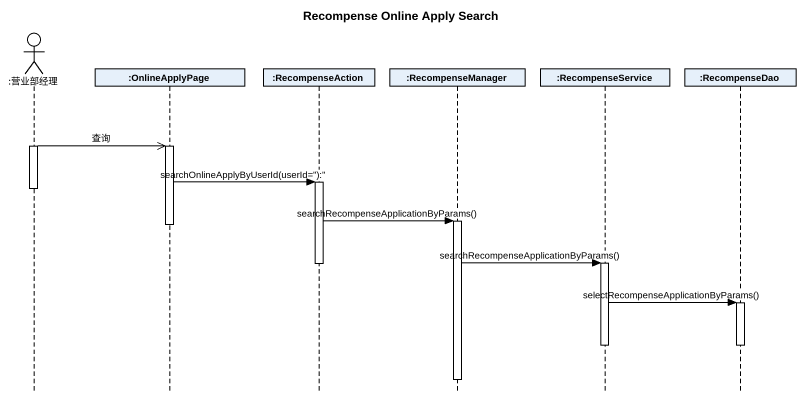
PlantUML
@startuml
title Recompense Online Apply Search
hide footbox
actor ":营业部经理" as 营业部经理
participant ":OnlineApplyPage" as OnlineApplyPage
participant ":RecompenseAction" as RecompenseAction
participant ":RecompenseManager" as RecompenseManager
participant ":RecompenseService" as RecompenseService
participant ":RecompenseDao" as RecompenseDao

activate 营业部经理
营业部经理 ->> OnlineApplyPage : 查询
activate OnlineApplyPage
OnlineApplyPage -> RecompenseAction : searchOnlineApplyByUserId(userId=''):''
activate RecompenseAction
deactivate 营业部经理
RecompenseAction -> RecompenseManager : searchRecompenseApplicationByParams()
activate RecompenseManager
deactivate OnlineApplyPage
RecompenseManager -> RecompenseService : searchRecompenseApplicationByParams()
activate RecompenseService
deactivate RecompenseAction
RecompenseService -> RecompenseDao : selectRecompenseApplicationByParams()
activate RecompenseDao
deactivate RecompenseService
deactivate RecompenseDao
deactivate RecompenseManager
@enduml
